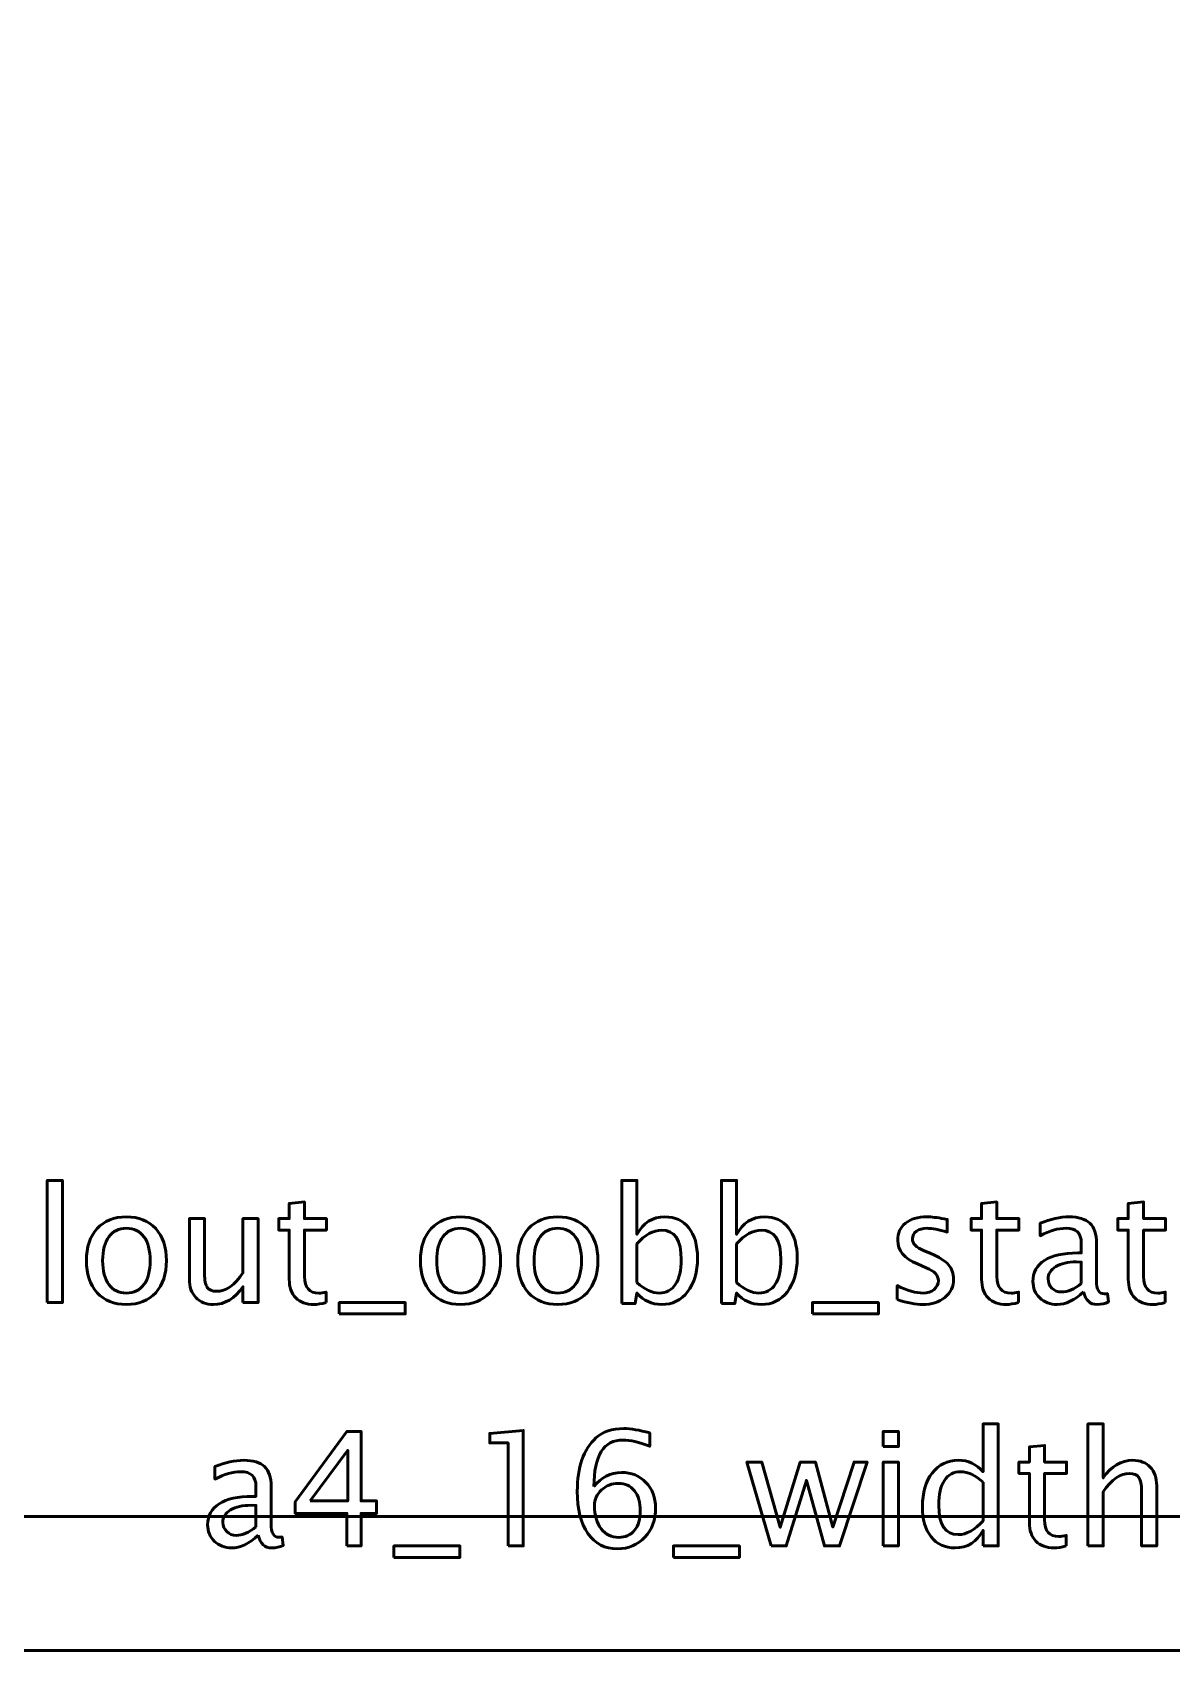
# Model space of a CAD drawing. Header units: centimetres. Extents: x -73 to 73, y -61 to 74.
# Drawn here: x -20.74 to -14.65, y -61.45 to -52.8 of the extents above; entities that cross this region are included whole.
import ezdxf

# ---------------------------------------------------------------- set-up
doc = ezdxf.new("R2010")
doc.units = ezdxf.units.CM
doc.header["$MEASUREMENT"] = 0
doc.layers.add('Layer 1', color=7, linetype='Continuous')

msp = doc.modelspace()

# ---------------------------------------------------------------- linework, layer by layer
at = {"layer": 'Layer 1', "color": 4, "lineweight": 53}
msp.add_lwpolyline([(-25.47354, -60.7323), (-4.47354, -60.7323), (-4.47354, -31.0323), (-25.47354, -31.0323), (-25.47354, -60.7323)], close=True, dxfattribs=at)
at = {"layer": 'Layer 1', "lineweight": 53}
msp.add_open_spline([(-26.95, -60.95), (-26.95, -60.95), (-26.95, -29.05), (-26.95, -29.05), (-26.95, -29.05), (-26.95, -28.77386), (-26.72614, -28.55), (-26.45, -28.55), (-26.45, -28.55), (-26.45, -28.55), (-3.55, -28.55), (-3.55, -28.55), (-3.55, -28.55), (-3.27386, -28.55), (-3.05, -28.77386), (-3.05, -29.05), (-3.05, -29.05), (-3.05, -29.05), (-3.05, -60.95), (-3.05, -60.95), (-3.05, -60.95), (-3.05, -61.22614), (-3.27386, -61.45), (-3.55, -61.45), (-3.55, -61.45), (-3.55, -61.45), (-26.45, -61.45), (-26.45, -61.45), (-26.45, -61.45), (-26.72614, -61.45), (-26.95, -61.22614), (-26.95, -60.95)], degree=3, knots=[0, 0, 0, 0, 0.1111111, 0.1111111, 0.1111111, 0.1111111, 0.2222222, 0.2222222, 0.2222222, 0.2222222, 0.3333333, 0.3333333, 0.3333333, 0.3333333, 0.4444444, 0.4444444, 0.4444444, 0.4444444, 0.5555556, 0.5555556, 0.5555556, 0.5555556, 0.6666667, 0.6666667, 0.6666667, 0.6666667, 0.7777778, 0.7777778, 0.7777778, 0.7777778, 1, 1, 1, 1], dxfattribs=at)
at = {"layer": 'Layer 1', "color": 5, "lineweight": 53}
for points, knots in [([(-20.65804, -59.58951), (-20.65804, -59.58951), (-20.65804, -58.93673), (-20.65804, -58.93673), (-20.65804, -58.93673), (-20.65804, -58.93673), (-20.57676, -58.93673), (-20.57676, -58.93673), (-20.57676, -58.93673), (-20.57676, -58.93673), (-20.57676, -59.58951), (-20.57676, -59.58951), (-20.57676, -59.58951), (-20.57676, -59.58951), (-20.65804, -59.58951), (-20.65804, -59.58951)], [0, 0, 0, 0, 0.2, 0.2, 0.2, 0.2, 0.4, 0.4, 0.4, 0.4, 0.6, 0.6, 0.6, 0.6, 1, 1, 1, 1]), ([(-17.58744, -59.59459), (-17.58744, -59.59459), (-17.58744, -58.93673), (-17.58744, -58.93673), (-17.58744, -58.93673), (-17.58744, -58.93673), (-17.50616, -58.93673), (-17.50616, -58.93673), (-17.50616, -58.93673), (-17.50616, -58.93673), (-17.50616, -59.22558), (-17.50616, -59.22558), (-17.50616, -59.22558), (-17.47286, -59.16279), (-17.42276, -59.13146), (-17.35602, -59.13146), (-17.35602, -59.13146), (-17.30197, -59.13146), (-17.2595, -59.15108), (-17.22845, -59.19045), (-17.22845, -59.19045), (-17.19741, -59.22982), (-17.18188, -59.28358), (-17.18188, -59.35174), (-17.18188, -59.35174), (-17.18188, -59.42596), (-17.19952, -59.48593), (-17.23466, -59.53137), (-17.23466, -59.53137), (-17.2698, -59.57695), (-17.31608, -59.59967), (-17.37337, -59.59967), (-17.37337, -59.59967), (-17.42657, -59.59967), (-17.47088, -59.57935), (-17.50616, -59.53857), (-17.50616, -59.53857), (-17.50616, -59.53857), (-17.51604, -59.59459), (-17.51604, -59.59459), (-17.51604, -59.59459), (-17.51604, -59.59459), (-17.58744, -59.59459), (-17.58744, -59.59459)], [0, 0, 0, 0, 0.0833333, 0.0833333, 0.0833333, 0.0833333, 0.1666667, 0.1666667, 0.1666667, 0.1666667, 0.25, 0.25, 0.25, 0.25, 0.3333333, 0.3333333, 0.3333333, 0.3333333, 0.4166667, 0.4166667, 0.4166667, 0.4166667, 0.5, 0.5, 0.5, 0.5, 0.5833333, 0.5833333, 0.5833333, 0.5833333, 0.6666667, 0.6666667, 0.6666667, 0.6666667, 0.75, 0.75, 0.75, 0.75, 0.8333333, 0.8333333, 0.8333333, 0.8333333, 1, 1, 1, 1]), ([(-17.0546, -59.59459), (-17.0546, -59.59459), (-17.0546, -58.93673), (-17.0546, -58.93673), (-17.0546, -58.93673), (-17.0546, -58.93673), (-16.97332, -58.93673), (-16.97332, -58.93673), (-16.97332, -58.93673), (-16.97332, -58.93673), (-16.97332, -59.22558), (-16.97332, -59.22558), (-16.97332, -59.22558), (-16.94002, -59.16279), (-16.88992, -59.13146), (-16.82318, -59.13146), (-16.82318, -59.13146), (-16.76913, -59.13146), (-16.72666, -59.15108), (-16.69561, -59.19045), (-16.69561, -59.19045), (-16.66457, -59.22982), (-16.64904, -59.28358), (-16.64904, -59.35174), (-16.64904, -59.35174), (-16.64904, -59.42596), (-16.66668, -59.48593), (-16.70182, -59.53137), (-16.70182, -59.53137), (-16.73696, -59.57695), (-16.78324, -59.59967), (-16.84053, -59.59967), (-16.84053, -59.59967), (-16.89373, -59.59967), (-16.93804, -59.57935), (-16.97332, -59.53857), (-16.97332, -59.53857), (-16.97332, -59.53857), (-16.9832, -59.59459), (-16.9832, -59.59459), (-16.9832, -59.59459), (-16.9832, -59.59459), (-17.0546, -59.59459), (-17.0546, -59.59459)], [0, 0, 0, 0, 0.0833333, 0.0833333, 0.0833333, 0.0833333, 0.1666667, 0.1666667, 0.1666667, 0.1666667, 0.25, 0.25, 0.25, 0.25, 0.3333333, 0.3333333, 0.3333333, 0.3333333, 0.4166667, 0.4166667, 0.4166667, 0.4166667, 0.5, 0.5, 0.5, 0.5, 0.5833333, 0.5833333, 0.5833333, 0.5833333, 0.6666667, 0.6666667, 0.6666667, 0.6666667, 0.75, 0.75, 0.75, 0.75, 0.8333333, 0.8333333, 0.8333333, 0.8333333, 1, 1, 1, 1]), ([(-19.16705, -59.58937), (-19.19217, -59.59628), (-19.21404, -59.59967), (-19.23252, -59.59967), (-19.23252, -59.59967), (-19.27401, -59.59967), (-19.30633, -59.58782), (-19.32947, -59.56411), (-19.32947, -59.56411), (-19.35275, -59.5404), (-19.36432, -59.50752), (-19.36432, -59.46533), (-19.36432, -59.46533), (-19.36432, -59.46533), (-19.36432, -59.20174), (-19.36432, -59.20174), (-19.36432, -59.20174), (-19.36432, -59.20174), (-19.42049, -59.20174), (-19.42049, -59.20174), (-19.42049, -59.20174), (-19.42049, -59.20174), (-19.42049, -59.14077), (-19.42049, -59.14077), (-19.42049, -59.14077), (-19.42049, -59.14077), (-19.36432, -59.14077), (-19.36432, -59.14077), (-19.36432, -59.14077), (-19.36432, -59.14077), (-19.36432, -59.05964), (-19.36432, -59.05964), (-19.36432, -59.05964), (-19.36432, -59.05964), (-19.28304, -59.05187), (-19.28304, -59.05187), (-19.28304, -59.05187), (-19.28304, -59.05187), (-19.28304, -59.14077), (-19.28304, -59.14077), (-19.28304, -59.14077), (-19.28304, -59.14077), (-19.16536, -59.14077), (-19.16536, -59.14077), (-19.16536, -59.14077), (-19.16536, -59.14077), (-19.16536, -59.20174), (-19.16536, -59.20174), (-19.16536, -59.20174), (-19.16536, -59.20174), (-19.28304, -59.20174), (-19.28304, -59.20174), (-19.28304, -59.20174), (-19.28304, -59.20174), (-19.28304, -59.45066), (-19.28304, -59.45066), (-19.28304, -59.45066), (-19.28304, -59.50936), (-19.2575, -59.53871), (-19.20656, -59.53871), (-19.20656, -59.53871), (-19.19569, -59.53871), (-19.18257, -59.53688), (-19.16705, -59.53335), (-19.16705, -59.53335), (-19.16705, -59.53335), (-19.16705, -59.58937), (-19.16705, -59.58937)], [0, 0, 0, 0, 0.0555556, 0.0555556, 0.0555556, 0.0555556, 0.1111111, 0.1111111, 0.1111111, 0.1111111, 0.1666667, 0.1666667, 0.1666667, 0.1666667, 0.2222222, 0.2222222, 0.2222222, 0.2222222, 0.2777778, 0.2777778, 0.2777778, 0.2777778, 0.3333333, 0.3333333, 0.3333333, 0.3333333, 0.3888889, 0.3888889, 0.3888889, 0.3888889, 0.4444444, 0.4444444, 0.4444444, 0.4444444, 0.5, 0.5, 0.5, 0.5, 0.5555556, 0.5555556, 0.5555556, 0.5555556, 0.6111111, 0.6111111, 0.6111111, 0.6111111, 0.6666667, 0.6666667, 0.6666667, 0.6666667, 0.7222222, 0.7222222, 0.7222222, 0.7222222, 0.7777778, 0.7777778, 0.7777778, 0.7777778, 0.8333333, 0.8333333, 0.8333333, 0.8333333, 0.8888889, 0.8888889, 0.8888889, 0.8888889, 1, 1, 1, 1]), ([(-15.4661, -59.58937), (-15.49122, -59.59628), (-15.51309, -59.59967), (-15.53157, -59.59967), (-15.53157, -59.59967), (-15.57306, -59.59967), (-15.60538, -59.58782), (-15.62852, -59.56411), (-15.62852, -59.56411), (-15.6518, -59.5404), (-15.66337, -59.50752), (-15.66337, -59.46533), (-15.66337, -59.46533), (-15.66337, -59.46533), (-15.66337, -59.20174), (-15.66337, -59.20174), (-15.66337, -59.20174), (-15.66337, -59.20174), (-15.71954, -59.20174), (-15.71954, -59.20174), (-15.71954, -59.20174), (-15.71954, -59.20174), (-15.71954, -59.14077), (-15.71954, -59.14077), (-15.71954, -59.14077), (-15.71954, -59.14077), (-15.66337, -59.14077), (-15.66337, -59.14077), (-15.66337, -59.14077), (-15.66337, -59.14077), (-15.66337, -59.05964), (-15.66337, -59.05964), (-15.66337, -59.05964), (-15.66337, -59.05964), (-15.58209, -59.05187), (-15.58209, -59.05187), (-15.58209, -59.05187), (-15.58209, -59.05187), (-15.58209, -59.14077), (-15.58209, -59.14077), (-15.58209, -59.14077), (-15.58209, -59.14077), (-15.46441, -59.14077), (-15.46441, -59.14077), (-15.46441, -59.14077), (-15.46441, -59.14077), (-15.46441, -59.20174), (-15.46441, -59.20174), (-15.46441, -59.20174), (-15.46441, -59.20174), (-15.58209, -59.20174), (-15.58209, -59.20174), (-15.58209, -59.20174), (-15.58209, -59.20174), (-15.58209, -59.45066), (-15.58209, -59.45066), (-15.58209, -59.45066), (-15.58209, -59.50936), (-15.55655, -59.53871), (-15.50561, -59.53871), (-15.50561, -59.53871), (-15.49474, -59.53871), (-15.48162, -59.53688), (-15.4661, -59.53335), (-15.4661, -59.53335), (-15.4661, -59.53335), (-15.4661, -59.58937), (-15.4661, -59.58937)], [0, 0, 0, 0, 0.0555556, 0.0555556, 0.0555556, 0.0555556, 0.1111111, 0.1111111, 0.1111111, 0.1111111, 0.1666667, 0.1666667, 0.1666667, 0.1666667, 0.2222222, 0.2222222, 0.2222222, 0.2222222, 0.2777778, 0.2777778, 0.2777778, 0.2777778, 0.3333333, 0.3333333, 0.3333333, 0.3333333, 0.3888889, 0.3888889, 0.3888889, 0.3888889, 0.4444444, 0.4444444, 0.4444444, 0.4444444, 0.5, 0.5, 0.5, 0.5, 0.5555556, 0.5555556, 0.5555556, 0.5555556, 0.6111111, 0.6111111, 0.6111111, 0.6111111, 0.6666667, 0.6666667, 0.6666667, 0.6666667, 0.7222222, 0.7222222, 0.7222222, 0.7222222, 0.7777778, 0.7777778, 0.7777778, 0.7777778, 0.8333333, 0.8333333, 0.8333333, 0.8333333, 0.8888889, 0.8888889, 0.8888889, 0.8888889, 1, 1, 1, 1]), ([(-14.68195, -59.58937), (-14.70707, -59.59628), (-14.72894, -59.59967), (-14.74742, -59.59967), (-14.74742, -59.59967), (-14.78891, -59.59967), (-14.82123, -59.58782), (-14.84437, -59.56411), (-14.84437, -59.56411), (-14.86765, -59.5404), (-14.87922, -59.50752), (-14.87922, -59.46533), (-14.87922, -59.46533), (-14.87922, -59.46533), (-14.87922, -59.20174), (-14.87922, -59.20174), (-14.87922, -59.20174), (-14.87922, -59.20174), (-14.93539, -59.20174), (-14.93539, -59.20174), (-14.93539, -59.20174), (-14.93539, -59.20174), (-14.93539, -59.14077), (-14.93539, -59.14077), (-14.93539, -59.14077), (-14.93539, -59.14077), (-14.87922, -59.14077), (-14.87922, -59.14077), (-14.87922, -59.14077), (-14.87922, -59.14077), (-14.87922, -59.05964), (-14.87922, -59.05964), (-14.87922, -59.05964), (-14.87922, -59.05964), (-14.79794, -59.05187), (-14.79794, -59.05187), (-14.79794, -59.05187), (-14.79794, -59.05187), (-14.79794, -59.14077), (-14.79794, -59.14077), (-14.79794, -59.14077), (-14.79794, -59.14077), (-14.68026, -59.14077), (-14.68026, -59.14077), (-14.68026, -59.14077), (-14.68026, -59.14077), (-14.68026, -59.20174), (-14.68026, -59.20174), (-14.68026, -59.20174), (-14.68026, -59.20174), (-14.79794, -59.20174), (-14.79794, -59.20174), (-14.79794, -59.20174), (-14.79794, -59.20174), (-14.79794, -59.45066), (-14.79794, -59.45066), (-14.79794, -59.45066), (-14.79794, -59.50936), (-14.7724, -59.53871), (-14.72146, -59.53871), (-14.72146, -59.53871), (-14.71059, -59.53871), (-14.69747, -59.53688), (-14.68195, -59.53335), (-14.68195, -59.53335), (-14.68195, -59.53335), (-14.68195, -59.58937), (-14.68195, -59.58937)], [0, 0, 0, 0, 0.0555556, 0.0555556, 0.0555556, 0.0555556, 0.1111111, 0.1111111, 0.1111111, 0.1111111, 0.1666667, 0.1666667, 0.1666667, 0.1666667, 0.2222222, 0.2222222, 0.2222222, 0.2222222, 0.2777778, 0.2777778, 0.2777778, 0.2777778, 0.3333333, 0.3333333, 0.3333333, 0.3333333, 0.3888889, 0.3888889, 0.3888889, 0.3888889, 0.4444444, 0.4444444, 0.4444444, 0.4444444, 0.5, 0.5, 0.5, 0.5, 0.5555556, 0.5555556, 0.5555556, 0.5555556, 0.6111111, 0.6111111, 0.6111111, 0.6111111, 0.6666667, 0.6666667, 0.6666667, 0.6666667, 0.7222222, 0.7222222, 0.7222222, 0.7222222, 0.7777778, 0.7777778, 0.7777778, 0.7777778, 0.8333333, 0.8333333, 0.8333333, 0.8333333, 0.8888889, 0.8888889, 0.8888889, 0.8888889, 1, 1, 1, 1]), ([(-20.2347, -59.59967), (-20.3006, -59.59967), (-20.35281, -59.57864), (-20.3912, -59.53659), (-20.3912, -59.53659), (-20.42972, -59.49454), (-20.44891, -59.43739), (-20.44891, -59.36528), (-20.44891, -59.36528), (-20.44891, -59.29332), (-20.42972, -59.23631), (-20.3912, -59.1944), (-20.3912, -59.1944), (-20.35281, -59.15249), (-20.3006, -59.13146), (-20.2347, -59.13146), (-20.2347, -59.13146), (-20.1688, -59.13146), (-20.11659, -59.15249), (-20.07821, -59.1944), (-20.07821, -59.1944), (-20.03969, -59.23631), (-20.02049, -59.29332), (-20.02049, -59.36528), (-20.02049, -59.36528), (-20.02049, -59.43739), (-20.03969, -59.49454), (-20.07821, -59.53659), (-20.07821, -59.53659), (-20.11659, -59.57864), (-20.1688, -59.59967), (-20.2347, -59.59967)], [0, 0, 0, 0, 0.1111111, 0.1111111, 0.1111111, 0.1111111, 0.2222222, 0.2222222, 0.2222222, 0.2222222, 0.3333333, 0.3333333, 0.3333333, 0.3333333, 0.4444444, 0.4444444, 0.4444444, 0.4444444, 0.5555556, 0.5555556, 0.5555556, 0.5555556, 0.6666667, 0.6666667, 0.6666667, 0.6666667, 0.7777778, 0.7777778, 0.7777778, 0.7777778, 1, 1, 1, 1]), ([(-19.61212, -59.58951), (-19.61212, -59.58951), (-19.61212, -59.50513), (-19.61212, -59.50513), (-19.61212, -59.50513), (-19.65544, -59.5682), (-19.70807, -59.59967), (-19.76988, -59.59967), (-19.76988, -59.59967), (-19.80911, -59.59967), (-19.84029, -59.58739), (-19.86344, -59.5627), (-19.86344, -59.5627), (-19.88672, -59.538), (-19.89829, -59.50484), (-19.89829, -59.46293), (-19.89829, -59.46293), (-19.89829, -59.46293), (-19.89829, -59.14077), (-19.89829, -59.14077), (-19.89829, -59.14077), (-19.89829, -59.14077), (-19.81701, -59.14077), (-19.81701, -59.14077), (-19.81701, -59.14077), (-19.81701, -59.14077), (-19.81701, -59.4364), (-19.81701, -59.4364), (-19.81701, -59.4364), (-19.81701, -59.47013), (-19.81207, -59.49398), (-19.80233, -59.50809), (-19.80233, -59.50809), (-19.79246, -59.52234), (-19.77609, -59.5294), (-19.75309, -59.5294), (-19.75309, -59.5294), (-19.70341, -59.5294), (-19.65628, -59.4968), (-19.61212, -59.43146), (-19.61212, -59.43146), (-19.61212, -59.43146), (-19.61212, -59.14077), (-19.61212, -59.14077), (-19.61212, -59.14077), (-19.61212, -59.14077), (-19.53083, -59.14077), (-19.53083, -59.14077), (-19.53083, -59.14077), (-19.53083, -59.14077), (-19.53083, -59.58951), (-19.53083, -59.58951), (-19.53083, -59.58951), (-19.53083, -59.58951), (-19.61212, -59.58951), (-19.61212, -59.58951)], [0, 0, 0, 0, 0.0666667, 0.0666667, 0.0666667, 0.0666667, 0.1333333, 0.1333333, 0.1333333, 0.1333333, 0.2, 0.2, 0.2, 0.2, 0.2666667, 0.2666667, 0.2666667, 0.2666667, 0.3333333, 0.3333333, 0.3333333, 0.3333333, 0.4, 0.4, 0.4, 0.4, 0.4666667, 0.4666667, 0.4666667, 0.4666667, 0.5333333, 0.5333333, 0.5333333, 0.5333333, 0.6, 0.6, 0.6, 0.6, 0.6666667, 0.6666667, 0.6666667, 0.6666667, 0.7333333, 0.7333333, 0.7333333, 0.7333333, 0.8, 0.8, 0.8, 0.8, 0.8666667, 0.8666667, 0.8666667, 0.8666667, 1, 1, 1, 1]), ([(-18.44907, -59.59967), (-18.51497, -59.59967), (-18.56718, -59.57864), (-18.60557, -59.53659), (-18.60557, -59.53659), (-18.64409, -59.49454), (-18.66328, -59.43739), (-18.66328, -59.36528), (-18.66328, -59.36528), (-18.66328, -59.29332), (-18.64409, -59.23631), (-18.60557, -59.1944), (-18.60557, -59.1944), (-18.56718, -59.15249), (-18.51497, -59.13146), (-18.44907, -59.13146), (-18.44907, -59.13146), (-18.38317, -59.13146), (-18.33096, -59.15249), (-18.29258, -59.1944), (-18.29258, -59.1944), (-18.25406, -59.23631), (-18.23486, -59.29332), (-18.23486, -59.36528), (-18.23486, -59.36528), (-18.23486, -59.43739), (-18.25406, -59.49454), (-18.29258, -59.53659), (-18.29258, -59.53659), (-18.33096, -59.57864), (-18.38317, -59.59967), (-18.44907, -59.59967)], [0, 0, 0, 0, 0.1111111, 0.1111111, 0.1111111, 0.1111111, 0.2222222, 0.2222222, 0.2222222, 0.2222222, 0.3333333, 0.3333333, 0.3333333, 0.3333333, 0.4444444, 0.4444444, 0.4444444, 0.4444444, 0.5555556, 0.5555556, 0.5555556, 0.5555556, 0.6666667, 0.6666667, 0.6666667, 0.6666667, 0.7777778, 0.7777778, 0.7777778, 0.7777778, 1, 1, 1, 1]), ([(-17.92893, -59.59967), (-17.99483, -59.59967), (-18.04704, -59.57864), (-18.08543, -59.53659), (-18.08543, -59.53659), (-18.12395, -59.49454), (-18.14314, -59.43739), (-18.14314, -59.36528), (-18.14314, -59.36528), (-18.14314, -59.29332), (-18.12395, -59.23631), (-18.08543, -59.1944), (-18.08543, -59.1944), (-18.04704, -59.15249), (-17.99483, -59.13146), (-17.92893, -59.13146), (-17.92893, -59.13146), (-17.86303, -59.13146), (-17.81082, -59.15249), (-17.77244, -59.1944), (-17.77244, -59.1944), (-17.73392, -59.23631), (-17.71472, -59.29332), (-17.71472, -59.36528), (-17.71472, -59.36528), (-17.71472, -59.43739), (-17.73392, -59.49454), (-17.77244, -59.53659), (-17.77244, -59.53659), (-17.81082, -59.57864), (-17.86303, -59.59967), (-17.92893, -59.59967)], [0, 0, 0, 0, 0.1111111, 0.1111111, 0.1111111, 0.1111111, 0.2222222, 0.2222222, 0.2222222, 0.2222222, 0.3333333, 0.3333333, 0.3333333, 0.3333333, 0.4444444, 0.4444444, 0.4444444, 0.4444444, 0.5555556, 0.5555556, 0.5555556, 0.5555556, 0.6666667, 0.6666667, 0.6666667, 0.6666667, 0.7777778, 0.7777778, 0.7777778, 0.7777778, 1, 1, 1, 1]), ([(-16.11451, -59.57342), (-16.11451, -59.57342), (-16.11451, -59.49892), (-16.11451, -59.49892), (-16.11451, -59.49892), (-16.06131, -59.52545), (-16.01516, -59.53871), (-15.97579, -59.53871), (-15.97579, -59.53871), (-15.95237, -59.53871), (-15.9329, -59.53236), (-15.91751, -59.51966), (-15.91751, -59.51966), (-15.90213, -59.5071), (-15.89437, -59.4913), (-15.89437, -59.47225), (-15.89437, -59.47225), (-15.89437, -59.44445), (-15.91596, -59.42145), (-15.95914, -59.40324), (-15.95914, -59.40324), (-15.95914, -59.40324), (-16.0067, -59.38306), (-16.0067, -59.38306), (-16.0067, -59.38306), (-16.07683, -59.35399), (-16.11197, -59.31194), (-16.11197, -59.25733), (-16.11197, -59.25733), (-16.11197, -59.21825), (-16.09814, -59.18748), (-16.07048, -59.16505), (-16.07048, -59.16505), (-16.04282, -59.14261), (-16.00486, -59.13146), (-15.95674, -59.13146), (-15.95674, -59.13146), (-15.93177, -59.13146), (-15.90072, -59.13485), (-15.86389, -59.14176), (-15.86389, -59.14176), (-15.86389, -59.14176), (-15.84696, -59.14501), (-15.84696, -59.14501), (-15.84696, -59.14501), (-15.84696, -59.14501), (-15.84696, -59.21274), (-15.84696, -59.21274), (-15.84696, -59.21274), (-15.89226, -59.1992), (-15.92838, -59.19242), (-15.95533, -59.19242), (-15.95533, -59.19242), (-15.97904, -59.19242), (-15.99781, -59.19764), (-16.01206, -59.20794), (-16.01206, -59.20794), (-16.02617, -59.21825), (-16.03323, -59.23207), (-16.03323, -59.24943), (-16.03323, -59.24943), (-16.03323, -59.27384), (-16.01347, -59.29459), (-15.97382, -59.31138), (-15.97382, -59.31138), (-15.97382, -59.31138), (-15.93473, -59.32789), (-15.93473, -59.32789), (-15.93473, -59.32789), (-15.89042, -59.34652), (-15.85909, -59.36627), (-15.84075, -59.38701), (-15.84075, -59.38701), (-15.82226, -59.40776), (-15.81309, -59.43372), (-15.81309, -59.46477), (-15.81309, -59.46477), (-15.81309, -59.50414), (-15.82861, -59.53645), (-15.8598, -59.56171), (-15.8598, -59.56171), (-15.89084, -59.58697), (-15.93064, -59.59967), (-15.97904, -59.59967), (-15.97904, -59.59967), (-16.01629, -59.59967), (-16.06131, -59.59092), (-16.11451, -59.57342)], [0, 0, 0, 0, 0.0434783, 0.0434783, 0.0434783, 0.0434783, 0.0869565, 0.0869565, 0.0869565, 0.0869565, 0.1304348, 0.1304348, 0.1304348, 0.1304348, 0.173913, 0.173913, 0.173913, 0.173913, 0.2173913, 0.2173913, 0.2173913, 0.2173913, 0.2608696, 0.2608696, 0.2608696, 0.2608696, 0.3043478, 0.3043478, 0.3043478, 0.3043478, 0.3478261, 0.3478261, 0.3478261, 0.3478261, 0.3913043, 0.3913043, 0.3913043, 0.3913043, 0.4347826, 0.4347826, 0.4347826, 0.4347826, 0.4782609, 0.4782609, 0.4782609, 0.4782609, 0.5217391, 0.5217391, 0.5217391, 0.5217391, 0.5652174, 0.5652174, 0.5652174, 0.5652174, 0.6086957, 0.6086957, 0.6086957, 0.6086957, 0.6521739, 0.6521739, 0.6521739, 0.6521739, 0.6956522, 0.6956522, 0.6956522, 0.6956522, 0.7391304, 0.7391304, 0.7391304, 0.7391304, 0.7826087, 0.7826087, 0.7826087, 0.7826087, 0.826087, 0.826087, 0.826087, 0.826087, 0.8695652, 0.8695652, 0.8695652, 0.8695652, 0.9130435, 0.9130435, 0.9130435, 0.9130435, 1, 1, 1, 1]), ([(-15.11883, -59.53236), (-15.16765, -59.57723), (-15.21464, -59.59967), (-15.2598, -59.59967), (-15.2598, -59.59967), (-15.29691, -59.59967), (-15.32781, -59.5881), (-15.35223, -59.56482), (-15.35223, -59.56482), (-15.37678, -59.54153), (-15.38906, -59.51218), (-15.38906, -59.47676), (-15.38906, -59.47676), (-15.38906, -59.4278), (-15.36845, -59.39012), (-15.32725, -59.36387), (-15.32725, -59.36387), (-15.28604, -59.33763), (-15.22692, -59.3245), (-15.14987, -59.3245), (-15.14987, -59.3245), (-15.14987, -59.3245), (-15.13082, -59.3245), (-15.13082, -59.3245), (-15.13082, -59.3245), (-15.13082, -59.3245), (-15.13082, -59.27046), (-15.13082, -59.27046), (-15.13082, -59.27046), (-15.13082, -59.21839), (-15.15792, -59.19242), (-15.21224, -59.19242), (-15.21224, -59.19242), (-15.25429, -59.19242), (-15.3003, -59.20569), (-15.35011, -59.23222), (-15.35011, -59.23222), (-15.35011, -59.23222), (-15.35011, -59.16533), (-15.35011, -59.16533), (-15.35011, -59.16533), (-15.29536, -59.14275), (-15.24371, -59.13146), (-15.19531, -59.13146), (-15.19531, -59.13146), (-15.1455, -59.13146), (-15.10867, -59.14275), (-15.0851, -59.16547), (-15.0851, -59.16547), (-15.0614, -59.18819), (-15.04954, -59.22318), (-15.04954, -59.27046), (-15.04954, -59.27046), (-15.04954, -59.27046), (-15.04954, -59.47323), (-15.04954, -59.47323), (-15.04954, -59.47323), (-15.04954, -59.51966), (-15.03529, -59.54294), (-15.00664, -59.54294), (-15.00664, -59.54294), (-15.00312, -59.54294), (-14.99789, -59.54238), (-14.99098, -59.54125), (-14.99098, -59.54125), (-14.99098, -59.54125), (-14.98519, -59.58641), (-14.98519, -59.58641), (-14.98519, -59.58641), (-15.00368, -59.5953), (-15.024, -59.59967), (-15.0463, -59.59967), (-15.0463, -59.59967), (-15.08426, -59.59967), (-15.10839, -59.57723), (-15.11883, -59.53236)], [0, 0, 0, 0, 0.05, 0.05, 0.05, 0.05, 0.1, 0.1, 0.1, 0.1, 0.15, 0.15, 0.15, 0.15, 0.2, 0.2, 0.2, 0.2, 0.25, 0.25, 0.25, 0.25, 0.3, 0.3, 0.3, 0.3, 0.35, 0.35, 0.35, 0.35, 0.4, 0.4, 0.4, 0.4, 0.45, 0.45, 0.45, 0.45, 0.5, 0.5, 0.5, 0.5, 0.55, 0.55, 0.55, 0.55, 0.6, 0.6, 0.6, 0.6, 0.65, 0.65, 0.65, 0.65, 0.7, 0.7, 0.7, 0.7, 0.75, 0.75, 0.75, 0.75, 0.8, 0.8, 0.8, 0.8, 0.85, 0.85, 0.85, 0.85, 0.9, 0.9, 0.9, 0.9, 1, 1, 1, 1]), ([(-20.23484, -59.53871), (-20.19463, -59.53871), (-20.1633, -59.52361), (-20.141, -59.49327), (-20.141, -59.49327), (-20.11885, -59.46307), (-20.1077, -59.42032), (-20.1077, -59.36528), (-20.1077, -59.36528), (-20.1077, -59.31039), (-20.11885, -59.26778), (-20.141, -59.23758), (-20.141, -59.23758), (-20.1633, -59.20752), (-20.19463, -59.19242), (-20.23484, -59.19242), (-20.23484, -59.19242), (-20.2752, -59.19242), (-20.30653, -59.20752), (-20.32854, -59.23758), (-20.32854, -59.23758), (-20.3507, -59.26778), (-20.3617, -59.31039), (-20.3617, -59.36528), (-20.3617, -59.36528), (-20.3617, -59.42032), (-20.3507, -59.46307), (-20.32854, -59.49327), (-20.32854, -59.49327), (-20.30653, -59.52361), (-20.2752, -59.53871), (-20.23484, -59.53871)], [0, 0, 0, 0, 0.1111111, 0.1111111, 0.1111111, 0.1111111, 0.2222222, 0.2222222, 0.2222222, 0.2222222, 0.3333333, 0.3333333, 0.3333333, 0.3333333, 0.4444444, 0.4444444, 0.4444444, 0.4444444, 0.5555556, 0.5555556, 0.5555556, 0.5555556, 0.6666667, 0.6666667, 0.6666667, 0.6666667, 0.7777778, 0.7777778, 0.7777778, 0.7777778, 1, 1, 1, 1]), ([(-18.44921, -59.53871), (-18.409, -59.53871), (-18.37767, -59.52361), (-18.35537, -59.49327), (-18.35537, -59.49327), (-18.33322, -59.46307), (-18.32207, -59.42032), (-18.32207, -59.36528), (-18.32207, -59.36528), (-18.32207, -59.31039), (-18.33322, -59.26778), (-18.35537, -59.23758), (-18.35537, -59.23758), (-18.37767, -59.20752), (-18.409, -59.19242), (-18.44921, -59.19242), (-18.44921, -59.19242), (-18.48957, -59.19242), (-18.5209, -59.20752), (-18.54291, -59.23758), (-18.54291, -59.23758), (-18.56507, -59.26778), (-18.57607, -59.31039), (-18.57607, -59.36528), (-18.57607, -59.36528), (-18.57607, -59.42032), (-18.56507, -59.46307), (-18.54291, -59.49327), (-18.54291, -59.49327), (-18.5209, -59.52361), (-18.48957, -59.53871), (-18.44921, -59.53871)], [0, 0, 0, 0, 0.1111111, 0.1111111, 0.1111111, 0.1111111, 0.2222222, 0.2222222, 0.2222222, 0.2222222, 0.3333333, 0.3333333, 0.3333333, 0.3333333, 0.4444444, 0.4444444, 0.4444444, 0.4444444, 0.5555556, 0.5555556, 0.5555556, 0.5555556, 0.6666667, 0.6666667, 0.6666667, 0.6666667, 0.7777778, 0.7777778, 0.7777778, 0.7777778, 1, 1, 1, 1]), ([(-17.92907, -59.53871), (-17.88886, -59.53871), (-17.85753, -59.52361), (-17.83523, -59.49327), (-17.83523, -59.49327), (-17.81308, -59.46307), (-17.80193, -59.42032), (-17.80193, -59.36528), (-17.80193, -59.36528), (-17.80193, -59.31039), (-17.81308, -59.26778), (-17.83523, -59.23758), (-17.83523, -59.23758), (-17.85753, -59.20752), (-17.88886, -59.19242), (-17.92907, -59.19242), (-17.92907, -59.19242), (-17.96943, -59.19242), (-18.00076, -59.20752), (-18.02277, -59.23758), (-18.02277, -59.23758), (-18.04493, -59.26778), (-18.05593, -59.31039), (-18.05593, -59.36528), (-18.05593, -59.36528), (-18.05593, -59.42032), (-18.04493, -59.46307), (-18.02277, -59.49327), (-18.02277, -59.49327), (-18.00076, -59.52361), (-17.96943, -59.53871), (-17.92907, -59.53871)], [0, 0, 0, 0, 0.1111111, 0.1111111, 0.1111111, 0.1111111, 0.2222222, 0.2222222, 0.2222222, 0.2222222, 0.3333333, 0.3333333, 0.3333333, 0.3333333, 0.4444444, 0.4444444, 0.4444444, 0.4444444, 0.5555556, 0.5555556, 0.5555556, 0.5555556, 0.6666667, 0.6666667, 0.6666667, 0.6666667, 0.7777778, 0.7777778, 0.7777778, 0.7777778, 1, 1, 1, 1]), ([(-17.50616, -59.48255), (-17.46425, -59.51994), (-17.42431, -59.53871), (-17.38636, -59.53871), (-17.38636, -59.53871), (-17.34896, -59.53871), (-17.32003, -59.52305), (-17.29971, -59.49186), (-17.29971, -59.49186), (-17.27925, -59.46068), (-17.26909, -59.41679), (-17.26909, -59.36006), (-17.26909, -59.36006), (-17.26909, -59.25508), (-17.30381, -59.20258), (-17.37323, -59.20258), (-17.37323, -59.20258), (-17.41867, -59.20258), (-17.46298, -59.22714), (-17.50616, -59.27638), (-17.50616, -59.27638), (-17.50616, -59.27638), (-17.50616, -59.48255), (-17.50616, -59.48255)], [0, 0, 0, 0, 0.1428571, 0.1428571, 0.1428571, 0.1428571, 0.2857143, 0.2857143, 0.2857143, 0.2857143, 0.4285714, 0.4285714, 0.4285714, 0.4285714, 0.5714286, 0.5714286, 0.5714286, 0.5714286, 0.7142857, 0.7142857, 0.7142857, 0.7142857, 1, 1, 1, 1]), ([(-16.97332, -59.48255), (-16.93141, -59.51994), (-16.89147, -59.53871), (-16.85352, -59.53871), (-16.85352, -59.53871), (-16.81612, -59.53871), (-16.78719, -59.52305), (-16.76687, -59.49186), (-16.76687, -59.49186), (-16.74641, -59.46068), (-16.73625, -59.41679), (-16.73625, -59.36006), (-16.73625, -59.36006), (-16.73625, -59.25508), (-16.77097, -59.20258), (-16.84039, -59.20258), (-16.84039, -59.20258), (-16.88583, -59.20258), (-16.93014, -59.22714), (-16.97332, -59.27638), (-16.97332, -59.27638), (-16.97332, -59.27638), (-16.97332, -59.48255), (-16.97332, -59.48255)], [0, 0, 0, 0, 0.1428571, 0.1428571, 0.1428571, 0.1428571, 0.2857143, 0.2857143, 0.2857143, 0.2857143, 0.4285714, 0.4285714, 0.4285714, 0.4285714, 0.5714286, 0.5714286, 0.5714286, 0.5714286, 0.7142857, 0.7142857, 0.7142857, 0.7142857, 1, 1, 1, 1]), ([(-15.13082, -59.48805), (-15.13082, -59.48805), (-15.13082, -59.37276), (-15.13082, -59.37276), (-15.13082, -59.37276), (-15.13082, -59.37276), (-15.15693, -59.37192), (-15.15693, -59.37192), (-15.15693, -59.37192), (-15.20208, -59.37192), (-15.23849, -59.38024), (-15.26629, -59.39689), (-15.26629, -59.39689), (-15.29395, -59.41368), (-15.30778, -59.43584), (-15.30778, -59.4635), (-15.30778, -59.4635), (-15.30778, -59.48283), (-15.30086, -59.4992), (-15.28717, -59.5126), (-15.28717, -59.5126), (-15.27334, -59.52601), (-15.25655, -59.53278), (-15.23666, -59.53278), (-15.23666, -59.53278), (-15.20279, -59.53278), (-15.16751, -59.51783), (-15.13082, -59.48805)], [0, 0, 0, 0, 0.125, 0.125, 0.125, 0.125, 0.25, 0.25, 0.25, 0.25, 0.375, 0.375, 0.375, 0.375, 0.5, 0.5, 0.5, 0.5, 0.625, 0.625, 0.625, 0.625, 0.75, 0.75, 0.75, 0.75, 1, 1, 1, 1]), ([(-19.09678, -59.65047), (-19.09678, -59.65047), (-19.09678, -59.58951), (-19.09678, -59.58951), (-19.09678, -59.58951), (-19.09678, -59.58951), (-18.74457, -59.58951), (-18.74457, -59.58951), (-18.74457, -59.58951), (-18.74457, -59.58951), (-18.74457, -59.65047), (-18.74457, -59.65047), (-18.74457, -59.65047), (-18.74457, -59.65047), (-19.09678, -59.65047), (-19.09678, -59.65047)], [0, 0, 0, 0, 0.2, 0.2, 0.2, 0.2, 0.4, 0.4, 0.4, 0.4, 0.6, 0.6, 0.6, 0.6, 1, 1, 1, 1]), ([(-16.56748, -59.65047), (-16.56748, -59.65047), (-16.56748, -59.58951), (-16.56748, -59.58951), (-16.56748, -59.58951), (-16.56748, -59.58951), (-16.21527, -59.58951), (-16.21527, -59.58951), (-16.21527, -59.58951), (-16.21527, -59.58951), (-16.21527, -59.65047), (-16.21527, -59.65047), (-16.21527, -59.65047), (-16.21527, -59.65047), (-16.56748, -59.65047), (-16.56748, -59.65047)], [0, 0, 0, 0, 0.2, 0.2, 0.2, 0.2, 0.4, 0.4, 0.4, 0.4, 0.6, 0.6, 0.6, 0.6, 1, 1, 1, 1]), ([(-19.05628, -60.89055), (-19.05628, -60.89055), (-19.05628, -60.71698), (-19.05628, -60.71698), (-19.05628, -60.71698), (-19.05628, -60.71698), (-19.33229, -60.71698), (-19.33229, -60.71698), (-19.33229, -60.71698), (-19.33229, -60.71698), (-19.33229, -60.65518), (-19.33229, -60.65518), (-19.33229, -60.65518), (-19.33229, -60.65518), (-19.05628, -60.27841), (-19.05628, -60.27841), (-19.05628, -60.27841), (-19.05628, -60.27841), (-18.98008, -60.27841), (-18.98008, -60.27841), (-18.98008, -60.27841), (-18.98008, -60.27841), (-18.98008, -60.6501), (-18.98008, -60.6501), (-18.98008, -60.6501), (-18.98008, -60.6501), (-18.89795, -60.6501), (-18.89795, -60.6501), (-18.89795, -60.6501), (-18.89795, -60.6501), (-18.89795, -60.71698), (-18.89795, -60.71698), (-18.89795, -60.71698), (-18.89795, -60.71698), (-18.98008, -60.71698), (-18.98008, -60.71698), (-18.98008, -60.71698), (-18.98008, -60.71698), (-18.98008, -60.89055), (-18.98008, -60.89055), (-18.98008, -60.89055), (-18.98008, -60.89055), (-19.05628, -60.89055), (-19.05628, -60.89055)], [0, 0, 0, 0, 0.0833333, 0.0833333, 0.0833333, 0.0833333, 0.1666667, 0.1666667, 0.1666667, 0.1666667, 0.25, 0.25, 0.25, 0.25, 0.3333333, 0.3333333, 0.3333333, 0.3333333, 0.4166667, 0.4166667, 0.4166667, 0.4166667, 0.5, 0.5, 0.5, 0.5, 0.5833333, 0.5833333, 0.5833333, 0.5833333, 0.6666667, 0.6666667, 0.6666667, 0.6666667, 0.75, 0.75, 0.75, 0.75, 0.8333333, 0.8333333, 0.8333333, 0.8333333, 1, 1, 1, 1]), ([(-18.19492, -60.89055), (-18.19492, -60.89055), (-18.19492, -60.33937), (-18.19492, -60.33937), (-18.19492, -60.33937), (-18.19492, -60.33937), (-18.29229, -60.33937), (-18.29229, -60.33937), (-18.29229, -60.33937), (-18.29229, -60.33937), (-18.29229, -60.28857), (-18.29229, -60.28857), (-18.29229, -60.28857), (-18.29229, -60.28857), (-18.11364, -60.27333), (-18.11364, -60.27333), (-18.11364, -60.27333), (-18.11364, -60.27333), (-18.11364, -60.89055), (-18.11364, -60.89055), (-18.11364, -60.89055), (-18.11364, -60.89055), (-18.19492, -60.89055), (-18.19492, -60.89055)], [0, 0, 0, 0, 0.1428571, 0.1428571, 0.1428571, 0.1428571, 0.2857143, 0.2857143, 0.2857143, 0.2857143, 0.4285714, 0.4285714, 0.4285714, 0.4285714, 0.5714286, 0.5714286, 0.5714286, 0.5714286, 0.7142857, 0.7142857, 0.7142857, 0.7142857, 1, 1, 1, 1]), ([(-17.73574, -60.57333), (-17.6968, -60.52295), (-17.64783, -60.4977), (-17.58885, -60.4977), (-17.58885, -60.4977), (-17.53536, -60.4977), (-17.49162, -60.51533), (-17.45747, -60.55075), (-17.45747, -60.55075), (-17.42346, -60.58617), (-17.40639, -60.63161), (-17.40639, -60.68707), (-17.40639, -60.68707), (-17.40639, -60.75071), (-17.42544, -60.80306), (-17.46368, -60.84412), (-17.46368, -60.84412), (-17.50192, -60.88519), (-17.55046, -60.90579), (-17.60959, -60.90579), (-17.60959, -60.90579), (-17.67676, -60.90579), (-17.72953, -60.87856), (-17.76749, -60.82423), (-17.76749, -60.82423), (-17.80559, -60.76976), (-17.82464, -60.6944), (-17.82464, -60.59831), (-17.82464, -60.59831), (-17.82464, -60.46877), (-17.79134, -60.3738), (-17.72488, -60.31312), (-17.72488, -60.31312), (-17.68875, -60.27982), (-17.6388, -60.26317), (-17.57516, -60.26317), (-17.57516, -60.26317), (-17.53819, -60.26317), (-17.49233, -60.27079), (-17.43771, -60.28603), (-17.43771, -60.28603), (-17.43771, -60.28603), (-17.43771, -60.35715), (-17.43771, -60.35715), (-17.43771, -60.35715), (-17.49543, -60.33513), (-17.54284, -60.32413), (-17.5801, -60.32413), (-17.5801, -60.32413), (-17.68381, -60.32413), (-17.73574, -60.40724), (-17.73574, -60.57333)], [0, 0, 0, 0, 0.0714286, 0.0714286, 0.0714286, 0.0714286, 0.1428571, 0.1428571, 0.1428571, 0.1428571, 0.2142857, 0.2142857, 0.2142857, 0.2142857, 0.2857143, 0.2857143, 0.2857143, 0.2857143, 0.3571429, 0.3571429, 0.3571429, 0.3571429, 0.4285714, 0.4285714, 0.4285714, 0.4285714, 0.5, 0.5, 0.5, 0.5, 0.5714286, 0.5714286, 0.5714286, 0.5714286, 0.6428571, 0.6428571, 0.6428571, 0.6428571, 0.7142857, 0.7142857, 0.7142857, 0.7142857, 0.7857143, 0.7857143, 0.7857143, 0.7857143, 0.8571429, 0.8571429, 0.8571429, 0.8571429, 1, 1, 1, 1]), ([(-16.18901, -60.35969), (-16.18901, -60.35969), (-16.18901, -60.27841), (-16.18901, -60.27841), (-16.18901, -60.27841), (-16.18901, -60.27841), (-16.10773, -60.27841), (-16.10773, -60.27841), (-16.10773, -60.27841), (-16.10773, -60.27841), (-16.10773, -60.35969), (-16.10773, -60.35969), (-16.10773, -60.35969), (-16.10773, -60.35969), (-16.18901, -60.35969), (-16.18901, -60.35969)], [0, 0, 0, 0, 0.2, 0.2, 0.2, 0.2, 0.4, 0.4, 0.4, 0.4, 0.6, 0.6, 0.6, 0.6, 1, 1, 1, 1]), ([(-15.65561, -60.89055), (-15.65561, -60.89055), (-15.65561, -60.80631), (-15.65561, -60.80631), (-15.65561, -60.80631), (-15.68877, -60.86924), (-15.73872, -60.90071), (-15.80547, -60.90071), (-15.80547, -60.90071), (-15.85965, -60.90071), (-15.90227, -60.8811), (-15.93331, -60.84173), (-15.93331, -60.84173), (-15.96436, -60.80236), (-15.97988, -60.74859), (-15.97988, -60.68043), (-15.97988, -60.68043), (-15.97988, -60.60593), (-15.96224, -60.54596), (-15.9271, -60.50052), (-15.9271, -60.50052), (-15.89183, -60.45522), (-15.84554, -60.4325), (-15.78811, -60.4325), (-15.78811, -60.4325), (-15.73491, -60.4325), (-15.6906, -60.45282), (-15.65561, -60.4936), (-15.65561, -60.4936), (-15.65561, -60.4936), (-15.65561, -60.23777), (-15.65561, -60.23777), (-15.65561, -60.23777), (-15.65561, -60.23777), (-15.57432, -60.23777), (-15.57432, -60.23777), (-15.57432, -60.23777), (-15.57432, -60.23777), (-15.57432, -60.89055), (-15.57432, -60.89055), (-15.57432, -60.89055), (-15.57432, -60.89055), (-15.65561, -60.89055), (-15.65561, -60.89055)], [0, 0, 0, 0, 0.0833333, 0.0833333, 0.0833333, 0.0833333, 0.1666667, 0.1666667, 0.1666667, 0.1666667, 0.25, 0.25, 0.25, 0.25, 0.3333333, 0.3333333, 0.3333333, 0.3333333, 0.4166667, 0.4166667, 0.4166667, 0.4166667, 0.5, 0.5, 0.5, 0.5, 0.5833333, 0.5833333, 0.5833333, 0.5833333, 0.6666667, 0.6666667, 0.6666667, 0.6666667, 0.75, 0.75, 0.75, 0.75, 0.8333333, 0.8333333, 0.8333333, 0.8333333, 1, 1, 1, 1]), ([(-15.09483, -60.89055), (-15.09483, -60.89055), (-15.09483, -60.23777), (-15.09483, -60.23777), (-15.09483, -60.23777), (-15.09483, -60.23777), (-15.01355, -60.23777), (-15.01355, -60.23777), (-15.01355, -60.23777), (-15.01355, -60.23777), (-15.01355, -60.52662), (-15.01355, -60.52662), (-15.01355, -60.52662), (-14.97051, -60.46383), (-14.91773, -60.4325), (-14.85536, -60.4325), (-14.85536, -60.4325), (-14.81613, -60.4325), (-14.78495, -60.44478), (-14.76195, -60.46947), (-14.76195, -60.46947), (-14.73895, -60.49403), (-14.72737, -60.52719), (-14.72737, -60.56867), (-14.72737, -60.56867), (-14.72737, -60.56867), (-14.72737, -60.89055), (-14.72737, -60.89055), (-14.72737, -60.89055), (-14.72737, -60.89055), (-14.80866, -60.89055), (-14.80866, -60.89055), (-14.80866, -60.89055), (-14.80866, -60.89055), (-14.80866, -60.5952), (-14.80866, -60.5952), (-14.80866, -60.5952), (-14.80866, -60.5619), (-14.81359, -60.53819), (-14.82333, -60.52408), (-14.82333, -60.52408), (-14.83321, -60.50983), (-14.84944, -60.50278), (-14.87216, -60.50278), (-14.87216, -60.50278), (-14.92211, -60.50278), (-14.96924, -60.53537), (-15.01355, -60.60057), (-15.01355, -60.60057), (-15.01355, -60.60057), (-15.01355, -60.89055), (-15.01355, -60.89055), (-15.01355, -60.89055), (-15.01355, -60.89055), (-15.09483, -60.89055), (-15.09483, -60.89055)], [0, 0, 0, 0, 0.0666667, 0.0666667, 0.0666667, 0.0666667, 0.1333333, 0.1333333, 0.1333333, 0.1333333, 0.2, 0.2, 0.2, 0.2, 0.2666667, 0.2666667, 0.2666667, 0.2666667, 0.3333333, 0.3333333, 0.3333333, 0.3333333, 0.4, 0.4, 0.4, 0.4, 0.4666667, 0.4666667, 0.4666667, 0.4666667, 0.5333333, 0.5333333, 0.5333333, 0.5333333, 0.6, 0.6, 0.6, 0.6, 0.6666667, 0.6666667, 0.6666667, 0.6666667, 0.7333333, 0.7333333, 0.7333333, 0.7333333, 0.8, 0.8, 0.8, 0.8, 0.8666667, 0.8666667, 0.8666667, 0.8666667, 1, 1, 1, 1]), ([(-15.21082, -60.89041), (-15.23594, -60.89732), (-15.25781, -60.90071), (-15.27629, -60.90071), (-15.27629, -60.90071), (-15.31778, -60.90071), (-15.3501, -60.88886), (-15.37324, -60.86515), (-15.37324, -60.86515), (-15.39652, -60.84144), (-15.40809, -60.80856), (-15.40809, -60.76637), (-15.40809, -60.76637), (-15.40809, -60.76637), (-15.40809, -60.50278), (-15.40809, -60.50278), (-15.40809, -60.50278), (-15.40809, -60.50278), (-15.46426, -60.50278), (-15.46426, -60.50278), (-15.46426, -60.50278), (-15.46426, -60.50278), (-15.46426, -60.44181), (-15.46426, -60.44181), (-15.46426, -60.44181), (-15.46426, -60.44181), (-15.40809, -60.44181), (-15.40809, -60.44181), (-15.40809, -60.44181), (-15.40809, -60.44181), (-15.40809, -60.36068), (-15.40809, -60.36068), (-15.40809, -60.36068), (-15.40809, -60.36068), (-15.32681, -60.35291), (-15.32681, -60.35291), (-15.32681, -60.35291), (-15.32681, -60.35291), (-15.32681, -60.44181), (-15.32681, -60.44181), (-15.32681, -60.44181), (-15.32681, -60.44181), (-15.20913, -60.44181), (-15.20913, -60.44181), (-15.20913, -60.44181), (-15.20913, -60.44181), (-15.20913, -60.50278), (-15.20913, -60.50278), (-15.20913, -60.50278), (-15.20913, -60.50278), (-15.32681, -60.50278), (-15.32681, -60.50278), (-15.32681, -60.50278), (-15.32681, -60.50278), (-15.32681, -60.7517), (-15.32681, -60.7517), (-15.32681, -60.7517), (-15.32681, -60.8104), (-15.30127, -60.83975), (-15.25033, -60.83975), (-15.25033, -60.83975), (-15.23946, -60.83975), (-15.22634, -60.83792), (-15.21082, -60.83439), (-15.21082, -60.83439), (-15.21082, -60.83439), (-15.21082, -60.89041), (-15.21082, -60.89041)], [0, 0, 0, 0, 0.0555556, 0.0555556, 0.0555556, 0.0555556, 0.1111111, 0.1111111, 0.1111111, 0.1111111, 0.1666667, 0.1666667, 0.1666667, 0.1666667, 0.2222222, 0.2222222, 0.2222222, 0.2222222, 0.2777778, 0.2777778, 0.2777778, 0.2777778, 0.3333333, 0.3333333, 0.3333333, 0.3333333, 0.3888889, 0.3888889, 0.3888889, 0.3888889, 0.4444444, 0.4444444, 0.4444444, 0.4444444, 0.5, 0.5, 0.5, 0.5, 0.5555556, 0.5555556, 0.5555556, 0.5555556, 0.6111111, 0.6111111, 0.6111111, 0.6111111, 0.6666667, 0.6666667, 0.6666667, 0.6666667, 0.7222222, 0.7222222, 0.7222222, 0.7222222, 0.7777778, 0.7777778, 0.7777778, 0.7777778, 0.8333333, 0.8333333, 0.8333333, 0.8333333, 0.8888889, 0.8888889, 0.8888889, 0.8888889, 1, 1, 1, 1]), ([(-19.53041, -60.8334), (-19.57923, -60.87827), (-19.62622, -60.90071), (-19.67138, -60.90071), (-19.67138, -60.90071), (-19.70849, -60.90071), (-19.73939, -60.88914), (-19.76381, -60.86586), (-19.76381, -60.86586), (-19.78836, -60.84257), (-19.80064, -60.81322), (-19.80064, -60.7778), (-19.80064, -60.7778), (-19.80064, -60.72884), (-19.78003, -60.69116), (-19.73883, -60.66491), (-19.73883, -60.66491), (-19.69762, -60.63867), (-19.6385, -60.62554), (-19.56145, -60.62554), (-19.56145, -60.62554), (-19.56145, -60.62554), (-19.5424, -60.62554), (-19.5424, -60.62554), (-19.5424, -60.62554), (-19.5424, -60.62554), (-19.5424, -60.5715), (-19.5424, -60.5715), (-19.5424, -60.5715), (-19.5424, -60.51943), (-19.5695, -60.49346), (-19.62382, -60.49346), (-19.62382, -60.49346), (-19.66587, -60.49346), (-19.71188, -60.50673), (-19.76169, -60.53326), (-19.76169, -60.53326), (-19.76169, -60.53326), (-19.76169, -60.46637), (-19.76169, -60.46637), (-19.76169, -60.46637), (-19.70694, -60.44379), (-19.65529, -60.4325), (-19.60689, -60.4325), (-19.60689, -60.4325), (-19.55708, -60.4325), (-19.52025, -60.44379), (-19.49668, -60.46651), (-19.49668, -60.46651), (-19.47298, -60.48923), (-19.46112, -60.52422), (-19.46112, -60.5715), (-19.46112, -60.5715), (-19.46112, -60.5715), (-19.46112, -60.77427), (-19.46112, -60.77427), (-19.46112, -60.77427), (-19.46112, -60.8207), (-19.44687, -60.84398), (-19.41822, -60.84398), (-19.41822, -60.84398), (-19.4147, -60.84398), (-19.40947, -60.84342), (-19.40256, -60.84229), (-19.40256, -60.84229), (-19.40256, -60.84229), (-19.39677, -60.88745), (-19.39677, -60.88745), (-19.39677, -60.88745), (-19.41526, -60.89634), (-19.43558, -60.90071), (-19.45788, -60.90071), (-19.45788, -60.90071), (-19.49584, -60.90071), (-19.51997, -60.87827), (-19.53041, -60.8334)], [0, 0, 0, 0, 0.05, 0.05, 0.05, 0.05, 0.1, 0.1, 0.1, 0.1, 0.15, 0.15, 0.15, 0.15, 0.2, 0.2, 0.2, 0.2, 0.25, 0.25, 0.25, 0.25, 0.3, 0.3, 0.3, 0.3, 0.35, 0.35, 0.35, 0.35, 0.4, 0.4, 0.4, 0.4, 0.45, 0.45, 0.45, 0.45, 0.5, 0.5, 0.5, 0.5, 0.55, 0.55, 0.55, 0.55, 0.6, 0.6, 0.6, 0.6, 0.65, 0.65, 0.65, 0.65, 0.7, 0.7, 0.7, 0.7, 0.75, 0.75, 0.75, 0.75, 0.8, 0.8, 0.8, 0.8, 0.85, 0.85, 0.85, 0.85, 0.9, 0.9, 0.9, 0.9, 1, 1, 1, 1]), ([(-19.252, -60.6501), (-19.252, -60.6501), (-19.0512, -60.6501), (-19.0512, -60.6501), (-19.0512, -60.6501), (-19.0512, -60.6501), (-19.0512, -60.37888), (-19.0512, -60.37888), (-19.0512, -60.37888), (-19.0512, -60.37888), (-19.252, -60.6501), (-19.252, -60.6501)], [0, 0, 0, 0, 0.25, 0.25, 0.25, 0.25, 0.5, 0.5, 0.5, 0.5, 1, 1, 1, 1]), ([(-16.78888, -60.89055), (-16.78888, -60.89055), (-16.91757, -60.44181), (-16.91757, -60.44181), (-16.91757, -60.44181), (-16.91757, -60.44181), (-16.83827, -60.44181), (-16.83827, -60.44181), (-16.83827, -60.44181), (-16.83827, -60.44181), (-16.73963, -60.79022), (-16.73963, -60.79022), (-16.73963, -60.79022), (-16.73963, -60.79022), (-16.63323, -60.44181), (-16.63323, -60.44181), (-16.63323, -60.44181), (-16.63323, -60.44181), (-16.55195, -60.44181), (-16.55195, -60.44181), (-16.55195, -60.44181), (-16.55195, -60.44181), (-16.45839, -60.78966), (-16.45839, -60.78966), (-16.45839, -60.78966), (-16.45839, -60.78966), (-16.34522, -60.44181), (-16.34522, -60.44181), (-16.34522, -60.44181), (-16.34522, -60.44181), (-16.27579, -60.44181), (-16.27579, -60.44181), (-16.27579, -60.44181), (-16.27579, -60.44181), (-16.42227, -60.89055), (-16.42227, -60.89055), (-16.42227, -60.89055), (-16.42227, -60.89055), (-16.50355, -60.89055), (-16.50355, -60.89055), (-16.50355, -60.89055), (-16.50355, -60.89055), (-16.59979, -60.54059), (-16.59979, -60.54059), (-16.59979, -60.54059), (-16.59979, -60.54059), (-16.7076, -60.89055), (-16.7076, -60.89055), (-16.7076, -60.89055), (-16.7076, -60.89055), (-16.78888, -60.89055), (-16.78888, -60.89055)], [0, 0, 0, 0, 0.0714286, 0.0714286, 0.0714286, 0.0714286, 0.1428571, 0.1428571, 0.1428571, 0.1428571, 0.2142857, 0.2142857, 0.2142857, 0.2142857, 0.2857143, 0.2857143, 0.2857143, 0.2857143, 0.3571429, 0.3571429, 0.3571429, 0.3571429, 0.4285714, 0.4285714, 0.4285714, 0.4285714, 0.5, 0.5, 0.5, 0.5, 0.5714286, 0.5714286, 0.5714286, 0.5714286, 0.6428571, 0.6428571, 0.6428571, 0.6428571, 0.7142857, 0.7142857, 0.7142857, 0.7142857, 0.7857143, 0.7857143, 0.7857143, 0.7857143, 0.8571429, 0.8571429, 0.8571429, 0.8571429, 1, 1, 1, 1]), ([(-16.18901, -60.89055), (-16.18901, -60.89055), (-16.18901, -60.44181), (-16.18901, -60.44181), (-16.18901, -60.44181), (-16.18901, -60.44181), (-16.10773, -60.44181), (-16.10773, -60.44181), (-16.10773, -60.44181), (-16.10773, -60.44181), (-16.10773, -60.89055), (-16.10773, -60.89055), (-16.10773, -60.89055), (-16.10773, -60.89055), (-16.18901, -60.89055), (-16.18901, -60.89055)], [0, 0, 0, 0, 0.2, 0.2, 0.2, 0.2, 0.4, 0.4, 0.4, 0.4, 0.6, 0.6, 0.6, 0.6, 1, 1, 1, 1]), ([(-15.65561, -60.5492), (-15.6978, -60.51209), (-15.73773, -60.49346), (-15.77555, -60.49346), (-15.77555, -60.49346), (-15.8128, -60.49346), (-15.84159, -60.50898), (-15.86205, -60.54017), (-15.86205, -60.54017), (-15.88251, -60.57121), (-15.89267, -60.61524), (-15.89267, -60.67225), (-15.89267, -60.67225), (-15.89267, -60.7771), (-15.85796, -60.82959), (-15.78839, -60.82959), (-15.78839, -60.82959), (-15.74324, -60.82959), (-15.69893, -60.8049), (-15.65561, -60.75565), (-15.65561, -60.75565), (-15.65561, -60.75565), (-15.65561, -60.5492), (-15.65561, -60.5492)], [0, 0, 0, 0, 0.1428571, 0.1428571, 0.1428571, 0.1428571, 0.2857143, 0.2857143, 0.2857143, 0.2857143, 0.4285714, 0.4285714, 0.4285714, 0.4285714, 0.5714286, 0.5714286, 0.5714286, 0.5714286, 0.7142857, 0.7142857, 0.7142857, 0.7142857, 1, 1, 1, 1]), ([(-17.48767, -60.70315), (-17.48767, -60.65786), (-17.49811, -60.62201), (-17.51914, -60.59563), (-17.51914, -60.59563), (-17.54016, -60.56924), (-17.56895, -60.55612), (-17.6055, -60.55612), (-17.6055, -60.55612), (-17.64035, -60.55612), (-17.67013, -60.56769), (-17.69496, -60.59097), (-17.69496, -60.59097), (-17.71994, -60.61411), (-17.73236, -60.64205), (-17.73236, -60.67465), (-17.73236, -60.67465), (-17.73236, -60.72601), (-17.7205, -60.76722), (-17.69694, -60.79826), (-17.69694, -60.79826), (-17.67323, -60.82931), (-17.6419, -60.84483), (-17.60296, -60.84483), (-17.60296, -60.84483), (-17.56754, -60.84483), (-17.53946, -60.83213), (-17.51871, -60.80673), (-17.51871, -60.80673), (-17.49797, -60.78133), (-17.48767, -60.74676), (-17.48767, -60.70315)], [0, 0, 0, 0, 0.1111111, 0.1111111, 0.1111111, 0.1111111, 0.2222222, 0.2222222, 0.2222222, 0.2222222, 0.3333333, 0.3333333, 0.3333333, 0.3333333, 0.4444444, 0.4444444, 0.4444444, 0.4444444, 0.5555556, 0.5555556, 0.5555556, 0.5555556, 0.6666667, 0.6666667, 0.6666667, 0.6666667, 0.7777778, 0.7777778, 0.7777778, 0.7777778, 1, 1, 1, 1]), ([(-19.5424, -60.78909), (-19.5424, -60.78909), (-19.5424, -60.6738), (-19.5424, -60.6738), (-19.5424, -60.6738), (-19.5424, -60.6738), (-19.56851, -60.67296), (-19.56851, -60.67296), (-19.56851, -60.67296), (-19.61366, -60.67296), (-19.65007, -60.68128), (-19.67787, -60.69793), (-19.67787, -60.69793), (-19.70553, -60.71472), (-19.71936, -60.73688), (-19.71936, -60.76454), (-19.71936, -60.76454), (-19.71936, -60.78387), (-19.71244, -60.80024), (-19.69875, -60.81364), (-19.69875, -60.81364), (-19.68492, -60.82705), (-19.66813, -60.83382), (-19.64824, -60.83382), (-19.64824, -60.83382), (-19.61437, -60.83382), (-19.57909, -60.81887), (-19.5424, -60.78909)], [0, 0, 0, 0, 0.125, 0.125, 0.125, 0.125, 0.25, 0.25, 0.25, 0.25, 0.375, 0.375, 0.375, 0.375, 0.5, 0.5, 0.5, 0.5, 0.625, 0.625, 0.625, 0.625, 0.75, 0.75, 0.75, 0.75, 1, 1, 1, 1]), ([(-18.80453, -60.95151), (-18.80453, -60.95151), (-18.80453, -60.89055), (-18.80453, -60.89055), (-18.80453, -60.89055), (-18.80453, -60.89055), (-18.45232, -60.89055), (-18.45232, -60.89055), (-18.45232, -60.89055), (-18.45232, -60.89055), (-18.45232, -60.95151), (-18.45232, -60.95151), (-18.45232, -60.95151), (-18.45232, -60.95151), (-18.80453, -60.95151), (-18.80453, -60.95151)], [0, 0, 0, 0, 0.2, 0.2, 0.2, 0.2, 0.4, 0.4, 0.4, 0.4, 0.6, 0.6, 0.6, 0.6, 1, 1, 1, 1]), ([(-17.31043, -60.95151), (-17.31043, -60.95151), (-17.31043, -60.89055), (-17.31043, -60.89055), (-17.31043, -60.89055), (-17.31043, -60.89055), (-16.95822, -60.89055), (-16.95822, -60.89055), (-16.95822, -60.89055), (-16.95822, -60.89055), (-16.95822, -60.95151), (-16.95822, -60.95151), (-16.95822, -60.95151), (-16.95822, -60.95151), (-17.31043, -60.95151), (-17.31043, -60.95151)], [0, 0, 0, 0, 0.2, 0.2, 0.2, 0.2, 0.4, 0.4, 0.4, 0.4, 0.6, 0.6, 0.6, 0.6, 1, 1, 1, 1])]:
    msp.add_open_spline(points, degree=3, knots=knots, dxfattribs=at)

doc.saveas('drawing.dxf')
